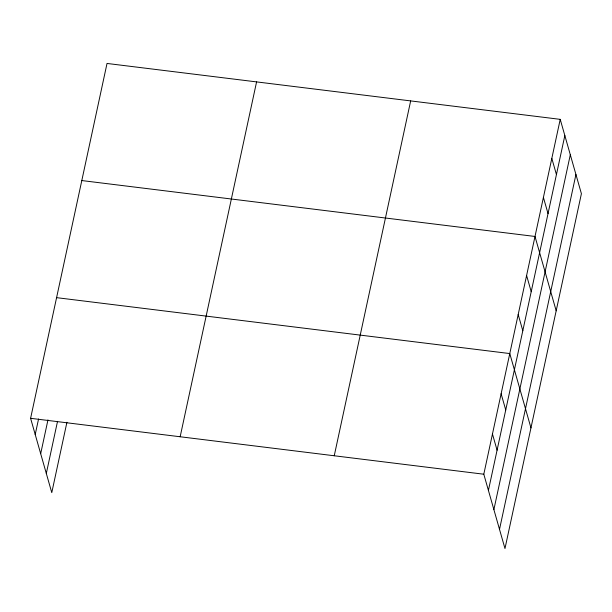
<?xml version="1.0" encoding="UTF-8"?>
<svg xmlns="http://www.w3.org/2000/svg" width="612" height="612" viewBox="0 0 612 612"><rect width="100%" height="100%" fill="white"/><g stroke="black" fill="none" stroke-linecap="round" stroke-linejoin="round"><path stroke-width="0.92" d="M66.93 422.265L51.775 492.645L30.6 418.31L107.024 63.449L560.225 119.355L581.4 193.69L504.977 548.551L483.801 474.216L560.225 119.355M35.213 434.512L38.564 418.975M40.683 453.699L47.966 419.878M46.313 473.459L57.528 421.362M180.157 436.761L256.581 81.901M334.244 455.764L410.667 100.904M488.414 490.419L564.838 135.558M493.884 509.605L570.308 154.744M499.507 529.365L575.938 174.504M81.801 180.555L535.003 236.462L556.178 310.797M56.587 297.654L509.781 353.56L530.956 427.895M30.6 418.31L483.801 474.216M551.817 158.393L556.438 174.596M543.41 197.424L548.031 213.626M526.595 275.492L531.216 291.695M518.188 314.53L522.809 330.732M501.121 393.776L505.742 409.986M492.461 434L497.074 450.202"/></g></svg>
